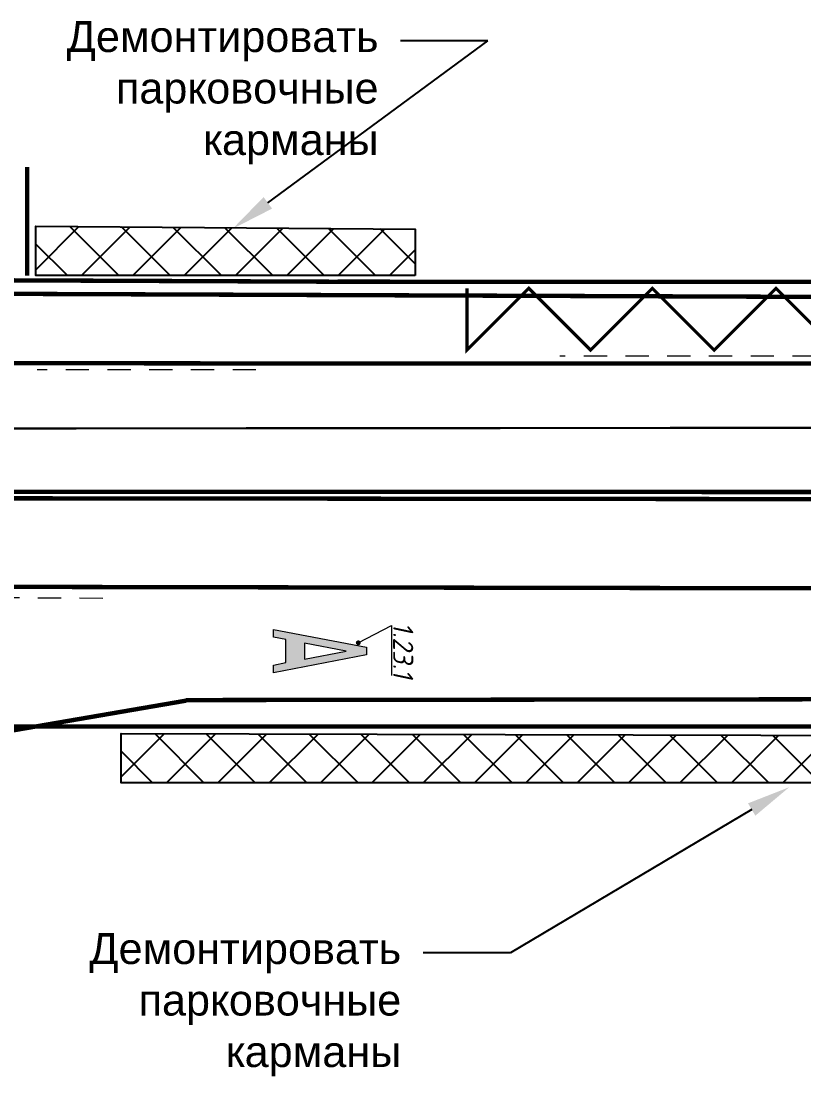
# Model space of a CAD drawing. Header units: millimetres. Extents: x 1734 to 2050, y 1482 to 1843.
# Drawn here: x 1789.3 to 1814.63, y 1805.71 to 1839.88 of the extents above; entities that cross this region are included whole.
import ezdxf
from ezdxf import colors
from ezdxf.entities.mleader import LeaderData, LeaderLine
from ezdxf.enums import TextEntityAlignment as Align
from ezdxf.math import Vec2, Vec3

# ---------------------------------------------------------------- set-up
doc = ezdxf.new("R2010")
doc.units = ezdxf.units.MM
for name, pattern in [('1.3', [17.848385, 5.910826, -0.0001, 11.937459]), ('1.6_3_1', [4, 0, -1, 3]), ('JIS_02_0.7', [1.35, 0.75, -0.6])]:
    doc.linetypes.add(name, pattern=pattern)
doc.layers.add('КПЧ', color=9, linetype='Continuous')
doc.layers.add('Разметки', color=7, linetype='Continuous')
doc.layers.add('разметка', color=251, linetype='Continuous', lineweight=15)
doc.styles.add('SASH', font='simplex8.shx', dxfattribs={"width": 0.9, "oblique": 12})
doc.styles.get("Standard").update_dxf_attribs({"font": 'arial.ttf'})

# ---------------------------------------------------------------- blocks, each defined once
blk = doc.blocks.new('*U8')
at = {"color": 0, "linetype": 'ByBlock', "const_width": 0.12}
blk.add_lwpolyline([(0.037, 0.048, 1), (-0.037, -0.048, 1)], format="xyb", close=True, dxfattribs=at)
at = {"layer": 'разметка', "color": 0}
blk.add_lwpolyline([(0, 0), (-0.868, 1.656), (1.629, 1.656)], dxfattribs=at)
at = {"layer": 'разметка', "color": 0, "style": 'SASH', "oblique": 12, "width": 0.9}
blk.add_attdef('RAZMETKA', text='', height=1, dxfattribs=at).set_placement((0.38, 1.441), align=Align.BOTTOM_CENTER)
blk = doc.blocks.new('1-23-1')
at = {"layer": 'разметка'}
h = blk.add_hatch(color=0, dxfattribs=at)
h.paths.add_polyline_path([(-0.45, 0), (-0.7, 0), (-0.125, 3), (0.125, 3), (0.7, 0), (0.45, 0), (0.373, 0.4), (-0.373, 0.4)])
h.paths.add_polyline_path([(0.258, 1), (0, 2.348), (-0.258, 1)], flags=16)
at = {"layer": 'разметка', "color": 0, "lineweight": 0, "flags": 128}
for points in [[(-0.45, 0), (-0.7, 0), (-0.125, 3), (0.125, 3), (0.7, 0), (0.45, 0), (0.373, 0.4), (-0.373, 0.4)], [(0.258, 1), (0, 2.348), (-0.258, 1)]]:
    blk.add_lwpolyline(points, close=True, dxfattribs=at)

msp = doc.modelspace()

# ---------------------------------------------------------------- hatches: boundary and pattern name
h = msp.add_hatch()
h.set_pattern_fill('ANSI37', color=256, scale=0.37, angle=360)
h.set_pattern_definition([(45, (-3074.2302, -2562.0124), (-0.8306737, 0.8306737), []), (135, (-3074.2302, -2562.0124), (-0.8306737, -0.8306737), [])])
h.paths.add_polyline_path([(1802.049, 1831.646), (1802.049, 1833.149), (1789.781, 1833.241), (1789.781, 1831.646)])
h = msp.add_hatch()
h.set_pattern_fill('ANSI37', color=256, scale=0.37, angle=360)
h.set_pattern_definition([(45, (-3071.4744, -2578.427), (-0.8306737, 0.8306737), []), (135, (-3071.4744, -2578.427), (-0.8306737, -0.8306737), [])])
h.paths.add_polyline_path([(1829.782, 1815.232), (1829.8, 1816.734), (1792.537, 1816.826), (1792.537, 1815.232)])

# ---------------------------------------------------------------- linework, layer by layer
at = {"color": 0, "linetype": 'JIS_02_0.7', "lineweight": 18}
for p, q in [((1833.909, 1829.04), (1806.728, 1829.04)), ((1796.898, 1828.599), (1789.825, 1828.599)), ((1791.944, 1821.198), (1751.967, 1821.455))]:
    msp.add_line(p, q, dxfattribs=at)
at = {"color": 250}
for points in [[(1802.049, 1831.646), (1789.781, 1831.646), (1789.781, 1833.241), (1802.049, 1833.149)], [(1829.782, 1815.232), (1792.537, 1815.232), (1792.537, 1816.826), (1829.8, 1816.734)]]:
    msp.add_lwpolyline(points, close=True, dxfattribs=at)
at = {"layer": 'КПЧ', "color": 5, "lineweight": 30, "const_width": 0.142}
for points in [[(1799.565, 1831.448), (1751.951, 1831.65)], [(1834.101, 1831.435), (1799.543, 1831.45)], [(1834.703, 1817.054), (1751.664, 1817.061)]]:
    msp.add_lwpolyline(points, dxfattribs=at)
at = {"layer": 'КПЧ', "color": 7, "lineweight": 30, "const_width": 0.142}
msp.add_lwpolyline([(1834.013, 1817.958), (1794.623, 1817.909)], dxfattribs=at)
at = {"layer": 'разметка', "color": 30, "const_width": 0.1}
msp.add_lwpolyline([(1803.728, 1831.236), (1803.728, 1829.236), (1805.728, 1831.236), (1807.728, 1829.236), (1809.728, 1831.236), (1811.728, 1829.236), (1813.728, 1831.236), (1815.728, 1829.236), (1817.728, 1831.236), (1819.728, 1829.236), (1821.728, 1831.236), (1823.728, 1829.236), (1823.728, 1831.236)], dxfattribs=at)
at = {"layer": 'Разметки', "color": 7, "linetype": '1.3', "lineweight": 0, "const_width": 0.142, "flags": 128}
for points in [[(1789.501, 1831.645), (1789.493, 1835.156)], [(1834.003, 1830.885), (1752.019, 1831.196)], [(1834.016, 1824.636), (1767.781, 1824.659)], [(1833.806, 1824.393), (1767.823, 1824.46)], [(1794.637, 1817.89), (1785.086, 1816.248)]]:
    msp.add_lwpolyline(points, dxfattribs=at)
at = {"layer": 'Разметки', "color": 2, "linetype": '1.3', "lineweight": 0, "const_width": 0.142, "flags": 128}
for points in [[(1799.473, 1828.802), (1767.462, 1828.833)], [(1833.993, 1828.796), (1799.473, 1828.802)], [(1815.113, 1821.526), (1751.566, 1821.64)]]:
    msp.add_lwpolyline(points, dxfattribs=at)
at = {"layer": 'Разметки', "linetype": '1.6_3_1', "lineweight": 0, "const_width": 0.0712, "flags": 128}
msp.add_lwpolyline([(1767.778, 1826.683), (1833.917, 1826.735)], dxfattribs=at)

# ---------------------------------------------------------------- block references
at = {"layer": 'разметка', "color": 41, "true_color": 0xf4ee51, "rotation": 270}
msp.add_blockref('1-23-1', (1797.472, 1819.494), dxfattribs=at)
at = {"layer": 'разметка', "color": 41, "true_color": 0xf4ee51, "xscale": 0.6489819056458934, "yscale": 0.6489819056458934, "zscale": 0.6489819056458934, "rotation": 270}
msp.add_blockref('*U8', (1800.21, 1819.762), dxfattribs=at).add_auto_attribs({'RAZMETKA': '1.23.1'})

# ---------------------------------------------------------------- leaders
at = {"color": 7}
ml = msp.add_multileader_mtext('Standard', dxfattribs=at)
ml.set_content('Демонтировать \\Pпарковочные \\Pкарманы', color=7)
ml.set_leader_properties()
ml.build(insert=Vec2(0, 0))
ml.multileader.update_dxf_attribs({"arrow_head_size": 1.412})
ctx = ml.context
ctx.base_point, ctx.char_height, ctx.arrow_head_size, ctx.landing_gap_size, ctx.plane_origin = Vec3(1790.111, 1839.244), 1, 1.412, 0.706, Vec3(1817.849, 1847.086)
ctx.text_align_type = 2
notes = []
notes.append((ctx, [(0, (1, 1, 0), (1804.398, 1839.244), (-1, 0), 2.825, [(0, [(1796.148, 1833.163)], 0, [])])]))
ctx.mtext.insert, ctx.mtext.alignment, ctx.mtext.flow_direction = Vec3(1800.867, 1839.883), 3, 5
ml = msp.add_multileader_mtext('Standard', dxfattribs=at)
ml.set_content('Демонтировать \\Pпарковочные \\Pкарманы', color=7)
ml.set_leader_properties()
ml.build(insert=Vec2(0, 0))
ml.multileader.update_dxf_attribs({"arrow_head_size": 1.412})
ctx = ml.context
ctx.base_point, ctx.char_height, ctx.arrow_head_size, ctx.landing_gap_size, ctx.plane_origin = Vec3(1790.844, 1809.728), 1, 1.412, 0.706, Vec3(1818.583, 1814.842)
ctx.text_align_type = 2
notes.append((ctx, [(0, (1, 1, 0), (1805.132, 1809.728), (-1, 0), 2.825, [(0, [(1814.155, 1815.089)], 0, [])])]))
ctx.mtext.insert, ctx.mtext.alignment, ctx.mtext.flow_direction = Vec3(1801.6, 1810.366), 3, 5
for ctx, leaders in notes:
    for number, flags, end, landing, length, lines in leaders:
        leader = LeaderData()
        leader.index, (leader.has_last_leader_line, leader.has_dogleg_vector, leader.attachment_direction) = number, flags
        leader.last_leader_point, leader.dogleg_vector, leader.dogleg_length = Vec3(end), Vec3(landing), length
        for number, points, colour, breaks in lines:
            line = LeaderLine()
            line.index, line.vertices, line.color, line.breaks = number, Vec3.list(points), colors.encode_raw_color(colour), breaks
            leader.lines.append(line)
        ctx.leaders.append(leader)

doc.saveas('drawing.dxf')
